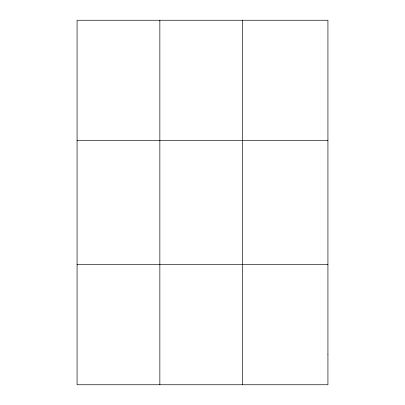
<?xml version="1.0" encoding="UTF-8"?>
<svg xmlns="http://www.w3.org/2000/svg" width="405" height="405" viewBox="0 0 405 405"><rect width="100%" height="100%" fill="white"/><g stroke="black" fill="none" stroke-linecap="round" stroke-linejoin="round"><path stroke-width="0.61" d="M159.853 20.25L159.853 384.75M242.635 20.25L242.635 384.75M77.072 140.535L327.928 140.535M77.072 264.465L327.928 264.465M327.928 354.679L327.928 384.75L77.072 384.75L77.072 20.25L327.928 20.25L327.928 354.679"/></g></svg>
